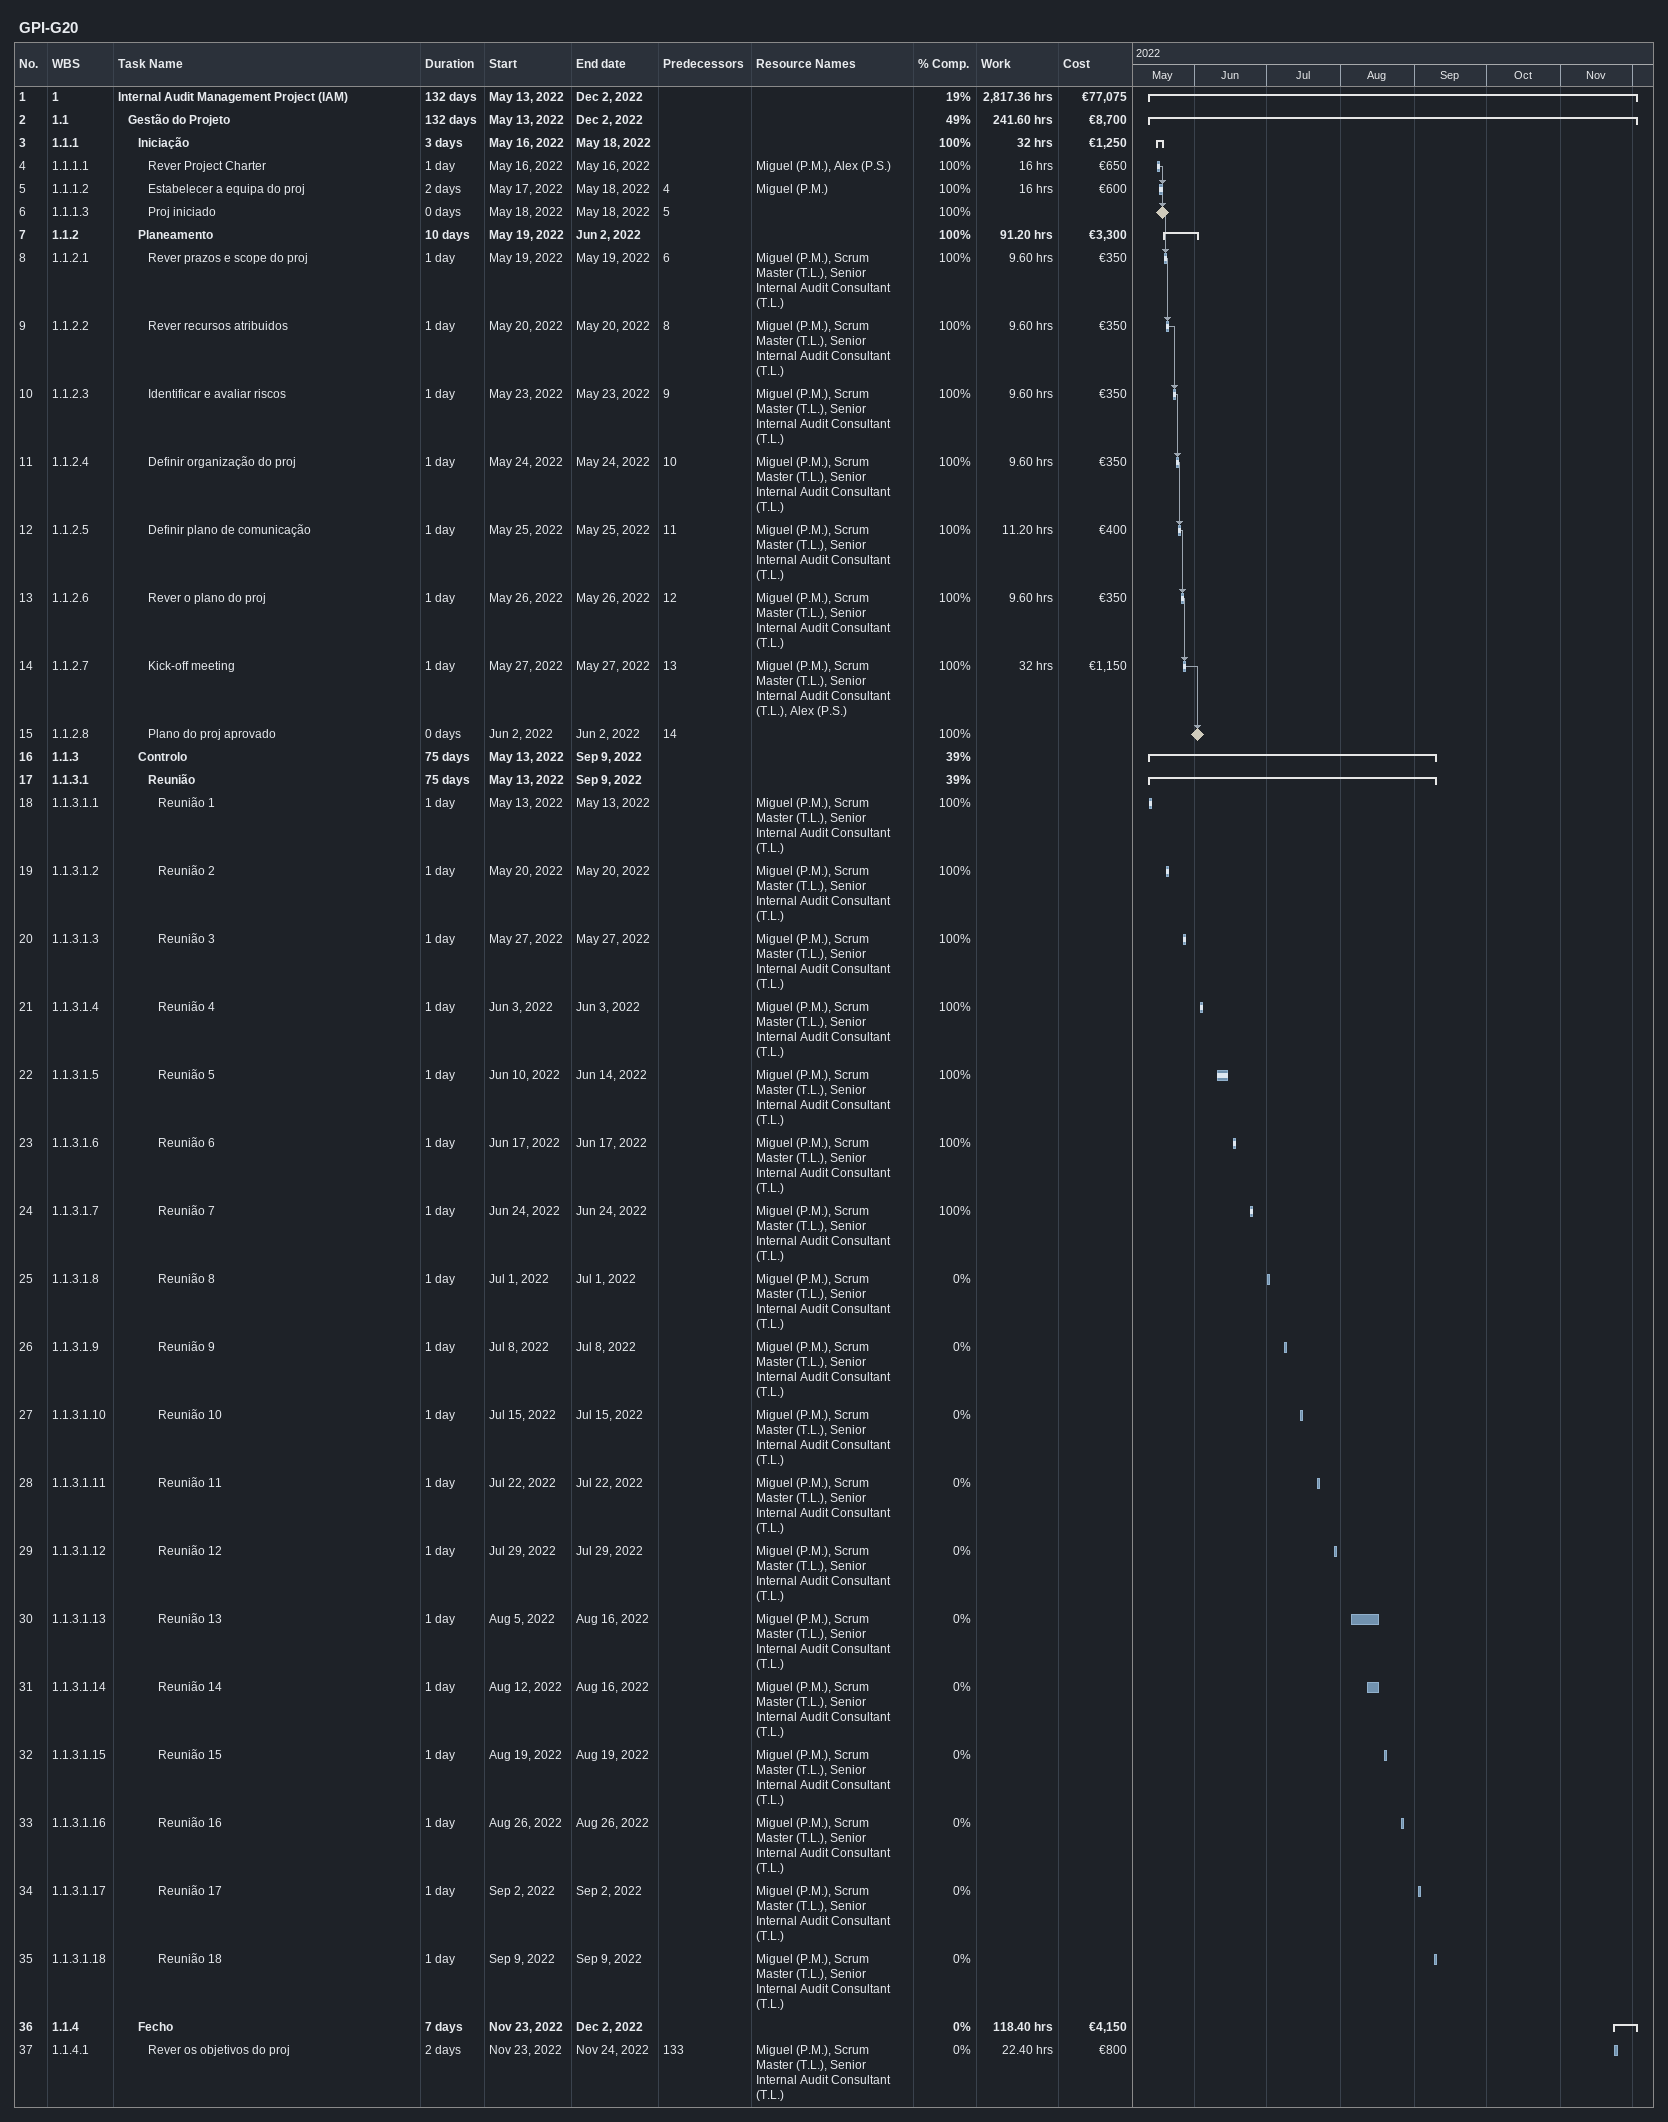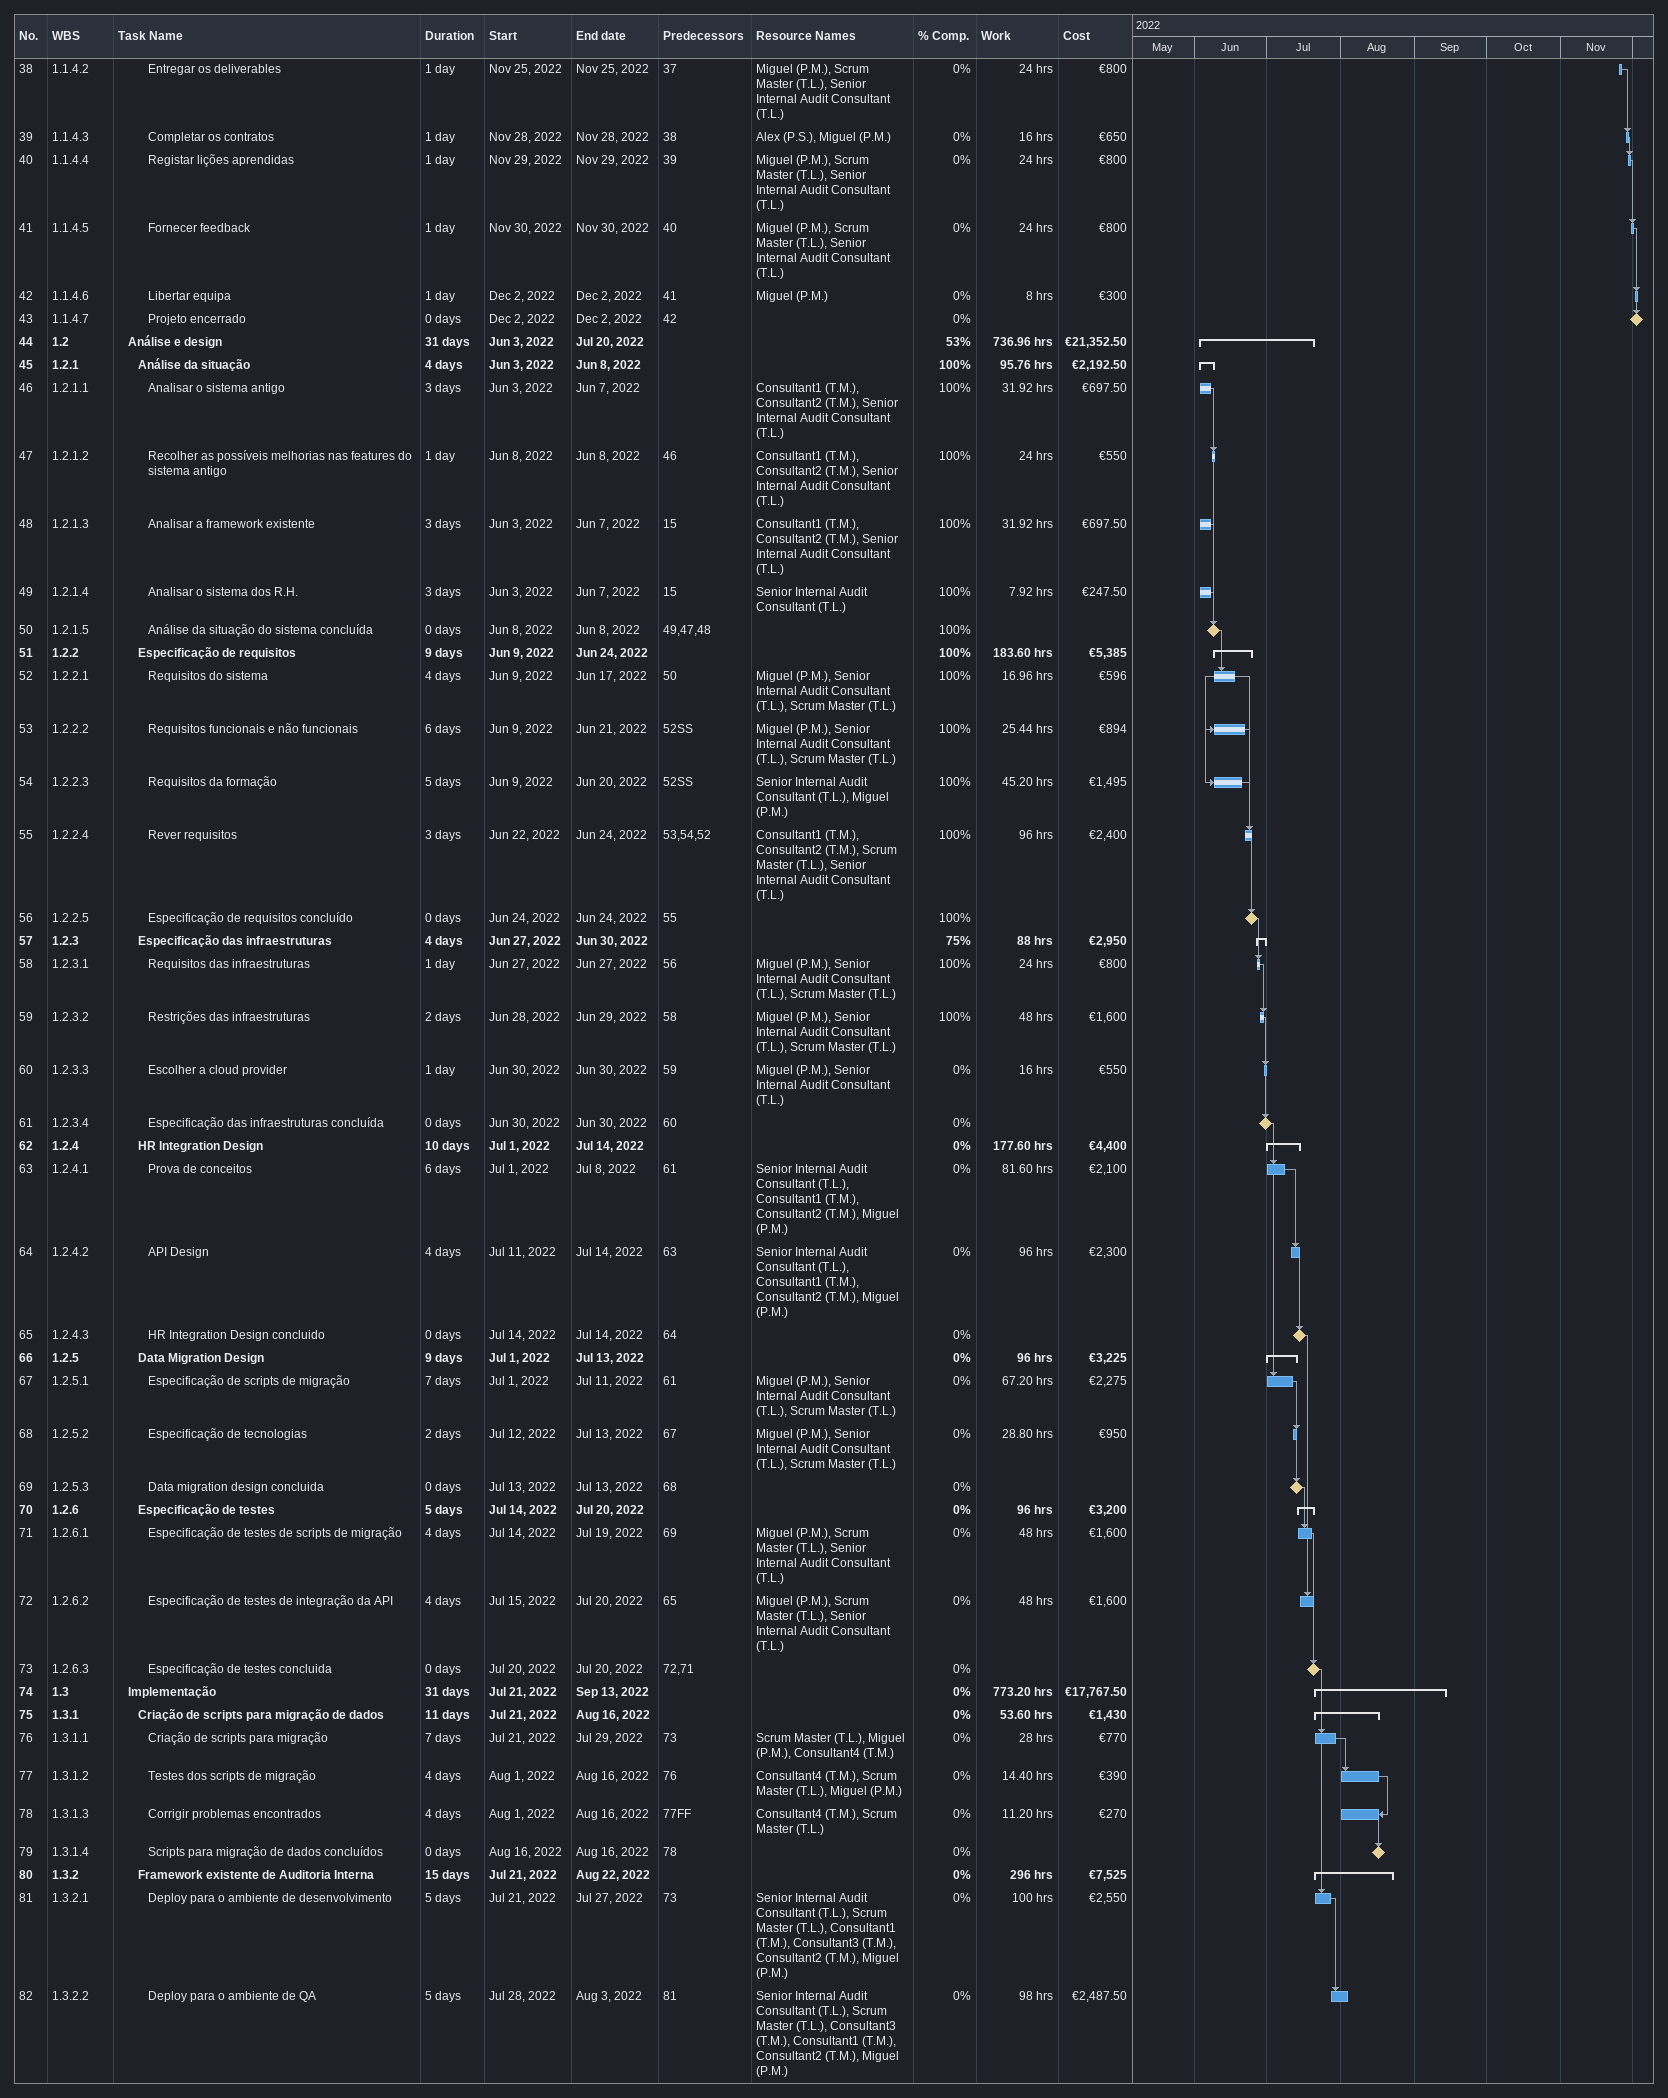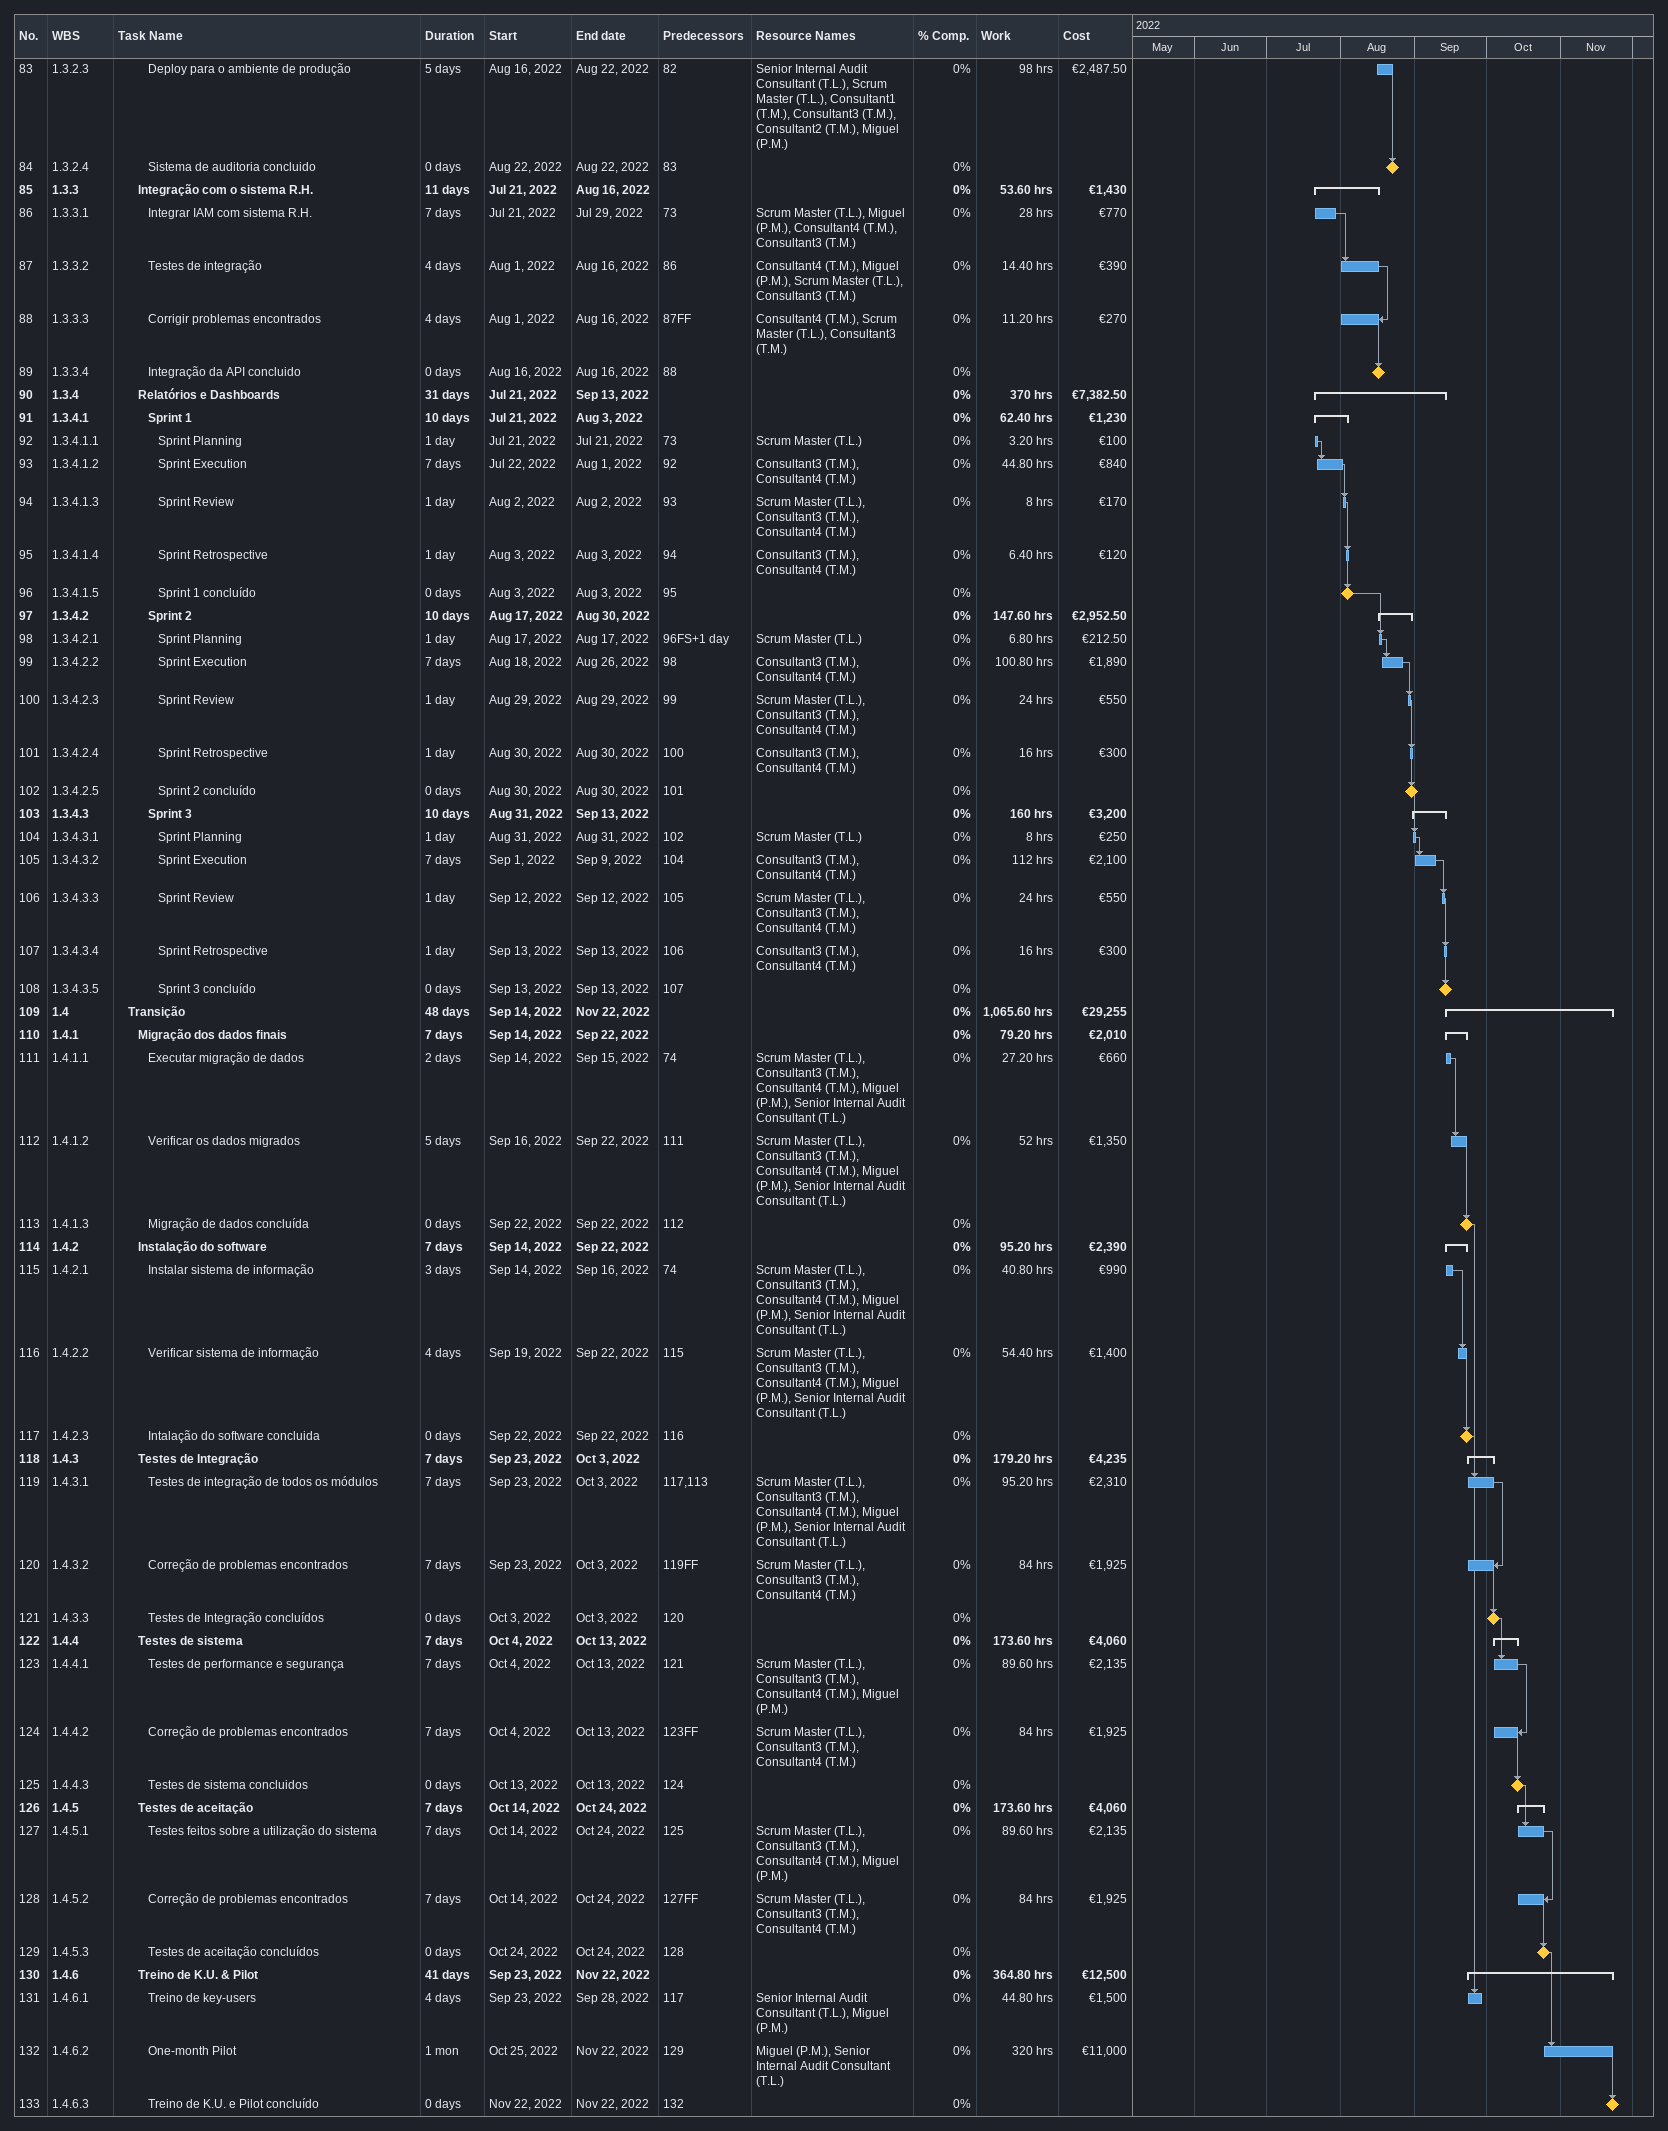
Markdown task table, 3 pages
GPI-G20

| ID | WBS | Task | Duration | Start | Finish | Predecessors | Resources | % complete | Work (h) | Cost (€) |
|---|---|---|---|---|---|---|---|---|---|---|
| 1 | 1 | **Internal Audit Management Project (IAM)** | 132d | 2022-05-13 | 2022-12-02 |  |  | 19 | 2817.36 | 77075 |
| 2 | 1.1 | **Gestão do Projeto** | 132d | 2022-05-13 | 2022-12-02 |  |  | 49 | 241.60 | 8700 |
| 3 | 1.1.1 | **Iniciação** | 3d | 2022-05-16 | 2022-05-18 |  |  | 100 | 32 | 1250 |
| 4 | 1.1.1.1 | Rever Project Charter | 1d | 2022-05-16 | 2022-05-16 |  | Miguel (P.M.), Alex (P.S.) | 100 | 16 | 650 |
| 5 | 1.1.1.2 | Estabelecer a equipa do proj | 2d | 2022-05-17 | 2022-05-18 | 4 | Miguel (P.M.) | 100 | 16 | 600 |
| 6 | 1.1.1.3 | Proj iniciado | 0d | 2022-05-18 | 2022-05-18 | 5 |  | 100 |  |  |
| 7 | 1.1.2 | **Planeamento** | 10d | 2022-05-19 | 2022-06-02 |  |  | 100 | 91.20 | 3300 |
| 8 | 1.1.2.1 | Rever prazos e scope do proj | 1d | 2022-05-19 | 2022-05-19 | 6 | Miguel (P.M.), Scrum Master (T.L.), Senior Internal Audit Consultant (T.L.) | 100 | 9.60 | 350 |
| 9 | 1.1.2.2 | Rever recursos atribuidos | 1d | 2022-05-20 | 2022-05-20 | 8 | Miguel (P.M.), Scrum Master (T.L.), Senior Internal Audit Consultant (T.L.) | 100 | 9.60 | 350 |
| 10 | 1.1.2.3 | Identificar e avaliar riscos | 1d | 2022-05-23 | 2022-05-23 | 9 | Miguel (P.M.), Scrum Master (T.L.), Senior Internal Audit Consultant (T.L.) | 100 | 9.60 | 350 |
| 11 | 1.1.2.4 | Definir organização do proj | 1d | 2022-05-24 | 2022-05-24 | 10 | Miguel (P.M.), Scrum Master (T.L.), Senior Internal Audit Consultant (T.L.) | 100 | 9.60 | 350 |
| 12 | 1.1.2.5 | Definir plano de comunicação | 1d | 2022-05-25 | 2022-05-25 | 11 | Miguel (P.M.), Scrum Master (T.L.), Senior Internal Audit Consultant (T.L.) | 100 | 11.20 | 400 |
| 13 | 1.1.2.6 | Rever o plano do proj | 1d | 2022-05-26 | 2022-05-26 | 12 | Miguel (P.M.), Scrum Master (T.L.), Senior Internal Audit Consultant (T.L.) | 100 | 9.60 | 350 |
| 14 | 1.1.2.7 | Kick-off meeting | 1d | 2022-05-27 | 2022-05-27 | 13 | Miguel (P.M.), Scrum Master (T.L.), Senior Internal Audit Consultant (T.L.), Alex (P.S.) | 100 | 32 | 1150 |
| 15 | 1.1.2.8 | Plano do proj aprovado | 0d | 2022-06-02 | 2022-06-02 | 14 |  | 100 |  |  |
| 16 | 1.1.3 | **Controlo** | 75d | 2022-05-13 | 2022-09-09 |  |  | 39 |  |  |
| 17 | 1.1.3.1 | **Reunião** | 75d | 2022-05-13 | 2022-09-09 |  |  | 39 |  |  |
| 18 | 1.1.3.1.1 | Reunião 1 | 1d | 2022-05-13 | 2022-05-13 |  | Miguel (P.M.), Scrum Master (T.L.), Senior Internal Audit Consultant (T.L.) | 100 |  |  |
| 19 | 1.1.3.1.2 | Reunião 2 | 1d | 2022-05-20 | 2022-05-20 |  | Miguel (P.M.), Scrum Master (T.L.), Senior Internal Audit Consultant (T.L.) | 100 |  |  |
| 20 | 1.1.3.1.3 | Reunião 3 | 1d | 2022-05-27 | 2022-05-27 |  | Miguel (P.M.), Scrum Master (T.L.), Senior Internal Audit Consultant (T.L.) | 100 |  |  |
| 21 | 1.1.3.1.4 | Reunião 4 | 1d | 2022-06-03 | 2022-06-03 |  | Miguel (P.M.), Scrum Master (T.L.), Senior Internal Audit Consultant (T.L.) | 100 |  |  |
| 22 | 1.1.3.1.5 | Reunião 5 | 1d | 2022-06-10 | 2022-06-14 |  | Miguel (P.M.), Scrum Master (T.L.), Senior Internal Audit Consultant (T.L.) | 100 |  |  |
| 23 | 1.1.3.1.6 | Reunião 6 | 1d | 2022-06-17 | 2022-06-17 |  | Miguel (P.M.), Scrum Master (T.L.), Senior Internal Audit Consultant (T.L.) | 100 |  |  |
| 24 | 1.1.3.1.7 | Reunião 7 | 1d | 2022-06-24 | 2022-06-24 |  | Miguel (P.M.), Scrum Master (T.L.), Senior Internal Audit Consultant (T.L.) | 100 |  |  |
| 25 | 1.1.3.1.8 | Reunião 8 | 1d | 2022-07-01 | 2022-07-01 |  | Miguel (P.M.), Scrum Master (T.L.), Senior Internal Audit Consultant (T.L.) | 0 |  |  |
| 26 | 1.1.3.1.9 | Reunião 9 | 1d | 2022-07-08 | 2022-07-08 |  | Miguel (P.M.), Scrum Master (T.L.), Senior Internal Audit Consultant (T.L.) | 0 |  |  |
| 27 | 1.1.3.1.10 | Reunião 10 | 1d | 2022-07-15 | 2022-07-15 |  | Miguel (P.M.), Scrum Master (T.L.), Senior Internal Audit Consultant (T.L.) | 0 |  |  |
| 28 | 1.1.3.1.11 | Reunião 11 | 1d | 2022-07-22 | 2022-07-22 |  | Miguel (P.M.), Scrum Master (T.L.), Senior Internal Audit Consultant (T.L.) | 0 |  |  |
| 29 | 1.1.3.1.12 | Reunião 12 | 1d | 2022-07-29 | 2022-07-29 |  | Miguel (P.M.), Scrum Master (T.L.), Senior Internal Audit Consultant (T.L.) | 0 |  |  |
| 30 | 1.1.3.1.13 | Reunião 13 | 1d | 2022-08-05 | 2022-08-16 |  | Miguel (P.M.), Scrum Master (T.L.), Senior Internal Audit Consultant (T.L.) | 0 |  |  |
| 31 | 1.1.3.1.14 | Reunião 14 | 1d | 2022-08-12 | 2022-08-16 |  | Miguel (P.M.), Scrum Master (T.L.), Senior Internal Audit Consultant (T.L.) | 0 |  |  |
| 32 | 1.1.3.1.15 | Reunião 15 | 1d | 2022-08-19 | 2022-08-19 |  | Miguel (P.M.), Scrum Master (T.L.), Senior Internal Audit Consultant (T.L.) | 0 |  |  |
| 33 | 1.1.3.1.16 | Reunião 16 | 1d | 2022-08-26 | 2022-08-26 |  | Miguel (P.M.), Scrum Master (T.L.), Senior Internal Audit Consultant (T.L.) | 0 |  |  |
| 34 | 1.1.3.1.17 | Reunião 17 | 1d | 2022-09-02 | 2022-09-02 |  | Miguel (P.M.), Scrum Master (T.L.), Senior Internal Audit Consultant (T.L.) | 0 |  |  |
| 35 | 1.1.3.1.18 | Reunião 18 | 1d | 2022-09-09 | 2022-09-09 |  | Miguel (P.M.), Scrum Master (T.L.), Senior Internal Audit Consultant (T.L.) | 0 |  |  |
| 36 | 1.1.4 | **Fecho** | 7d | 2022-11-23 | 2022-12-02 |  |  | 0 | 118.40 | 4150 |
| 37 | 1.1.4.1 | Rever os objetivos do proj | 2d | 2022-11-23 | 2022-11-24 | 133 | Miguel (P.M.), Scrum Master (T.L.), Senior Internal Audit Consultant (T.L.) | 0 | 22.40 | 800 |
| 38 | 1.1.4.2 | Entregar os deliverables | 1d | 2022-11-25 | 2022-11-25 | 37 | Miguel (P.M.), Scrum Master (T.L.), Senior Internal Audit Consultant (T.L.) | 0 | 24 | 800 |
| 39 | 1.1.4.3 | Completar os contratos | 1d | 2022-11-28 | 2022-11-28 | 38 | Alex (P.S.), Miguel (P.M.) | 0 | 16 | 650 |
| 40 | 1.1.4.4 | Registar lições aprendidas | 1d | 2022-11-29 | 2022-11-29 | 39 | Miguel (P.M.), Scrum Master (T.L.), Senior Internal Audit Consultant (T.L.) | 0 | 24 | 800 |
| 41 | 1.1.4.5 | Fornecer feedback | 1d | 2022-11-30 | 2022-11-30 | 40 | Miguel (P.M.), Scrum Master (T.L.), Senior Internal Audit Consultant (T.L.) | 0 | 24 | 800 |
| 42 | 1.1.4.6 | Libertar equipa | 1d | 2022-12-02 | 2022-12-02 | 41 | Miguel (P.M.) | 0 | 8 | 300 |
| 43 | 1.1.4.7 | Projeto encerrado | 0d | 2022-12-02 | 2022-12-02 | 42 |  | 0 |  |  |
| 44 | 1.2 | **Análise e design** | 31d | 2022-06-03 | 2022-07-20 |  |  | 53 | 736.96 | 21352.50 |
| 45 | 1.2.1 | **Análise da situação** | 4d | 2022-06-03 | 2022-06-08 |  |  | 100 | 95.76 | 2192.50 |
| 46 | 1.2.1.1 | Analisar o sistema antigo | 3d | 2022-06-03 | 2022-06-07 |  | Consultant1 (T.M.), Consultant2 (T.M.), Senior Internal Audit Consultant (T.L.) | 100 | 31.92 | 697.50 |
| 47 | 1.2.1.2 | Recolher as possíveis melhorias nas features do sistema antigo | 1d | 2022-06-08 | 2022-06-08 | 46 | Consultant1 (T.M.), Consultant2 (T.M.), Senior Internal Audit Consultant (T.L.) | 100 | 24 | 550 |
| 48 | 1.2.1.3 | Analisar a framework existente | 3d | 2022-06-03 | 2022-06-07 | 15 | Consultant1 (T.M.), Consultant2 (T.M.), Senior Internal Audit Consultant (T.L.) | 100 | 31.92 | 697.50 |
| 49 | 1.2.1.4 | Analisar o sistema dos R.H. | 3d | 2022-06-03 | 2022-06-07 | 15 | Senior Internal Audit Consultant (T.L.) | 100 | 7.92 | 247.50 |
| 50 | 1.2.1.5 | Análise da situação do sistema concluída | 0d | 2022-06-08 | 2022-06-08 | 49, 47, 48 |  | 100 |  |  |
| 51 | 1.2.2 | **Especificação de requisitos** | 9d | 2022-06-09 | 2022-06-24 |  |  | 100 | 183.60 | 5385 |
| 52 | 1.2.2.1 | Requisitos do sistema | 4d | 2022-06-09 | 2022-06-17 | 50 | Miguel (P.M.), Senior Internal Audit Consultant (T.L.), Scrum Master (T.L.) | 100 | 16.96 | 596 |
| 53 | 1.2.2.2 | Requisitos funcionais e não funcionais | 6d | 2022-06-09 | 2022-06-21 | 52SS | Miguel (P.M.), Senior Internal Audit Consultant (T.L.), Scrum Master (T.L.) | 100 | 25.44 | 894 |
| 54 | 1.2.2.3 | Requisitos da formação | 5d | 2022-06-09 | 2022-06-20 | 52SS | Senior Internal Audit Consultant (T.L.), Miguel (P.M.) | 100 | 45.20 | 1495 |
| 55 | 1.2.2.4 | Rever requisitos | 3d | 2022-06-22 | 2022-06-24 | 53, 54, 52 | Consultant1 (T.M.), Consultant2 (T.M.), Scrum Master (T.L.), Senior Internal Audit Consultant (T.L.) | 100 | 96 | 2400 |
| 56 | 1.2.2.5 | Especificação de requisitos concluído | 0d | 2022-06-24 | 2022-06-24 | 55 |  | 100 |  |  |
| 57 | 1.2.3 | **Especificação das infraestruturas** | 4d | 2022-06-27 | 2022-06-30 |  |  | 75 | 88 | 2950 |
| 58 | 1.2.3.1 | Requisitos das infraestruturas | 1d | 2022-06-27 | 2022-06-27 | 56 | Miguel (P.M.), Senior Internal Audit Consultant (T.L.), Scrum Master (T.L.) | 100 | 24 | 800 |
| 59 | 1.2.3.2 | Restrições das infraestruturas | 2d | 2022-06-28 | 2022-06-29 | 58 | Miguel (P.M.), Senior Internal Audit Consultant (T.L.), Scrum Master (T.L.) | 100 | 48 | 1600 |
| 60 | 1.2.3.3 | Escolher a cloud provider | 1d | 2022-06-30 | 2022-06-30 | 59 | Miguel (P.M.), Senior Internal Audit Consultant (T.L.) | 0 | 16 | 550 |
| 61 | 1.2.3.4 | Especificação das infraestruturas concluída | 0d | 2022-06-30 | 2022-06-30 | 60 |  | 0 |  |  |
| 62 | 1.2.4 | **HR Integration Design** | 10d | 2022-07-01 | 2022-07-14 |  |  | 0 | 177.60 | 4400 |
| 63 | 1.2.4.1 | Prova de conceitos | 6d | 2022-07-01 | 2022-07-08 | 61 | Senior Internal Audit Consultant (T.L.), Consultant1 (T.M.), Consultant2 (T.M.), Miguel (P.M.) | 0 | 81.60 | 2100 |
| 64 | 1.2.4.2 | API Design | 4d | 2022-07-11 | 2022-07-14 | 63 | Senior Internal Audit Consultant (T.L.), Consultant1 (T.M.), Consultant2 (T.M.), Miguel (P.M.) | 0 | 96 | 2300 |
| 65 | 1.2.4.3 | HR Integration Design concluido | 0d | 2022-07-14 | 2022-07-14 | 64 |  | 0 |  |  |
| 66 | 1.2.5 | **Data Migration Design** | 9d | 2022-07-01 | 2022-07-13 |  |  | 0 | 96 | 3225 |
| 67 | 1.2.5.1 | Especificação de scripts de migração | 7d | 2022-07-01 | 2022-07-11 | 61 | Miguel (P.M.), Senior Internal Audit Consultant (T.L.), Scrum Master (T.L.) | 0 | 67.20 | 2275 |
| 68 | 1.2.5.2 | Especificação de tecnologias | 2d | 2022-07-12 | 2022-07-13 | 67 | Miguel (P.M.), Senior Internal Audit Consultant (T.L.), Scrum Master (T.L.) | 0 | 28.80 | 950 |
| 69 | 1.2.5.3 | Data migration design concluida | 0d | 2022-07-13 | 2022-07-13 | 68 |  | 0 |  |  |
| 70 | 1.2.6 | **Especificação de testes** | 5d | 2022-07-14 | 2022-07-20 |  |  | 0 | 96 | 3200 |
| 71 | 1.2.6.1 | Especificação de testes de scripts de migração | 4d | 2022-07-14 | 2022-07-19 | 69 | Miguel (P.M.), Scrum Master (T.L.), Senior Internal Audit Consultant (T.L.) | 0 | 48 | 1600 |
| 72 | 1.2.6.2 | Especificação de testes de integração da API | 4d | 2022-07-15 | 2022-07-20 | 65 | Miguel (P.M.), Scrum Master (T.L.), Senior Internal Audit Consultant (T.L.) | 0 | 48 | 1600 |
| 73 | 1.2.6.3 | Especificação de testes concluida | 0d | 2022-07-20 | 2022-07-20 | 72, 71 |  | 0 |  |  |
| 74 | 1.3 | **Implementação** | 31d | 2022-07-21 | 2022-09-13 |  |  | 0 | 773.20 | 17767.50 |
| 75 | 1.3.1 | **Criação de scripts para migração de dados** | 11d | 2022-07-21 | 2022-08-16 |  |  | 0 | 53.60 | 1430 |
| 76 | 1.3.1.1 | Criação de scripts para migração | 7d | 2022-07-21 | 2022-07-29 | 73 | Scrum Master (T.L.), Miguel (P.M.), Consultant4 (T.M.) | 0 | 28 | 770 |
| 77 | 1.3.1.2 | Testes dos scripts de migração | 4d | 2022-08-01 | 2022-08-16 | 76 | Consultant4 (T.M.), Scrum Master (T.L.), Miguel (P.M.) | 0 | 14.40 | 390 |
| 78 | 1.3.1.3 | Corrigir problemas encontrados | 4d | 2022-08-01 | 2022-08-16 | 77FF | Consultant4 (T.M.), Scrum Master (T.L.) | 0 | 11.20 | 270 |
| 79 | 1.3.1.4 | Scripts para migração de dados concluídos | 0d | 2022-08-16 | 2022-08-16 | 78 |  | 0 |  |  |
| 80 | 1.3.2 | **Framework existente de Auditoria Interna** | 15d | 2022-07-21 | 2022-08-22 |  |  | 0 | 296 | 7525 |
| 81 | 1.3.2.1 | Deploy para o ambiente de desenvolvimento | 5d | 2022-07-21 | 2022-07-27 | 73 | Senior Internal Audit Consultant (T.L.), Scrum Master (T.L.), Consultant1 (T.M.), Consultant3 (T.M.), Consultant2 (T.M.), Miguel (P.M.) | 0 | 100 | 2550 |
| 82 | 1.3.2.2 | Deploy para o ambiente de QA | 5d | 2022-07-28 | 2022-08-03 | 81 | Senior Internal Audit Consultant (T.L.), Scrum Master (T.L.), Consultant3 (T.M.), Consultant1 (T.M.), Consultant2 (T.M.), Miguel (P.M.) | 0 | 98 | 2487.50 |
| 83 | 1.3.2.3 | Deploy para o ambiente de produção | 5d | 2022-08-16 | 2022-08-22 | 82 | Senior Internal Audit Consultant (T.L.), Scrum Master (T.L.), Consultant1 (T.M.), Consultant3 (T.M.), Consultant2 (T.M.), Miguel (P.M.) | 0 | 98 | 2487.50 |
| 84 | 1.3.2.4 | Sistema de auditoria concluido | 0d | 2022-08-22 | 2022-08-22 | 83 |  | 0 |  |  |
| 85 | 1.3.3 | **Integração com o sistema R.H.** | 11d | 2022-07-21 | 2022-08-16 |  |  | 0 | 53.60 | 1430 |
| 86 | 1.3.3.1 | Integrar IAM com sistema R.H. | 7d | 2022-07-21 | 2022-07-29 | 73 | Scrum Master (T.L.), Miguel (P.M.), Consultant4 (T.M.), Consultant3 (T.M.) | 0 | 28 | 770 |
| 87 | 1.3.3.2 | Testes de integração | 4d | 2022-08-01 | 2022-08-16 | 86 | Consultant4 (T.M.), Miguel (P.M.), Scrum Master (T.L.), Consultant3 (T.M.) | 0 | 14.40 | 390 |
| 88 | 1.3.3.3 | Corrigir problemas encontrados | 4d | 2022-08-01 | 2022-08-16 | 87FF | Consultant4 (T.M.), Scrum Master (T.L.), Consultant3 (T.M.) | 0 | 11.20 | 270 |
| 89 | 1.3.3.4 | Integração da API concluido | 0d | 2022-08-16 | 2022-08-16 | 88 |  | 0 |  |  |
| 90 | 1.3.4 | **Relatórios e Dashboards** | 31d | 2022-07-21 | 2022-09-13 |  |  | 0 | 370 | 7382.50 |
| 91 | 1.3.4.1 | **Sprint 1** | 10d | 2022-07-21 | 2022-08-03 |  |  | 0 | 62.40 | 1230 |
| 92 | 1.3.4.1.1 | Sprint Planning | 1d | 2022-07-21 | 2022-07-21 | 73 | Scrum Master (T.L.) | 0 | 3.20 | 100 |
| 93 | 1.3.4.1.2 | Sprint Execution | 7d | 2022-07-22 | 2022-08-01 | 92 | Consultant3 (T.M.), Consultant4 (T.M.) | 0 | 44.80 | 840 |
| 94 | 1.3.4.1.3 | Sprint Review | 1d | 2022-08-02 | 2022-08-02 | 93 | Scrum Master (T.L.), Consultant3 (T.M.), Consultant4 (T.M.) | 0 | 8 | 170 |
| 95 | 1.3.4.1.4 | Sprint Retrospective | 1d | 2022-08-03 | 2022-08-03 | 94 | Consultant3 (T.M.), Consultant4 (T.M.) | 0 | 6.40 | 120 |
| 96 | 1.3.4.1.5 | Sprint 1 concluído | 0d | 2022-08-03 | 2022-08-03 | 95 |  | 0 |  |  |
| 97 | 1.3.4.2 | **Sprint 2** | 10d | 2022-08-17 | 2022-08-30 |  |  | 0 | 147.60 | 2952.50 |
| 98 | 1.3.4.2.1 | Sprint Planning | 1d | 2022-08-17 | 2022-08-17 | 96FS+1d | Scrum Master (T.L.) | 0 | 6.80 | 212.50 |
| 99 | 1.3.4.2.2 | Sprint Execution | 7d | 2022-08-18 | 2022-08-26 | 98 | Consultant3 (T.M.), Consultant4 (T.M.) | 0 | 100.80 | 1890 |
| 100 | 1.3.4.2.3 | Sprint Review | 1d | 2022-08-29 | 2022-08-29 | 99 | Scrum Master (T.L.), Consultant3 (T.M.), Consultant4 (T.M.) | 0 | 24 | 550 |
| 101 | 1.3.4.2.4 | Sprint Retrospective | 1d | 2022-08-30 | 2022-08-30 | 100 | Consultant3 (T.M.), Consultant4 (T.M.) | 0 | 16 | 300 |
| 102 | 1.3.4.2.5 | Sprint 2 concluído | 0d | 2022-08-30 | 2022-08-30 | 101 |  | 0 |  |  |
| 103 | 1.3.4.3 | **Sprint 3** | 10d | 2022-08-31 | 2022-09-13 |  |  | 0 | 160 | 3200 |
| 104 | 1.3.4.3.1 | Sprint Planning | 1d | 2022-08-31 | 2022-08-31 | 102 | Scrum Master (T.L.) | 0 | 8 | 250 |
| 105 | 1.3.4.3.2 | Sprint Execution | 7d | 2022-09-01 | 2022-09-09 | 104 | Consultant3 (T.M.), Consultant4 (T.M.) | 0 | 112 | 2100 |
| 106 | 1.3.4.3.3 | Sprint Review | 1d | 2022-09-12 | 2022-09-12 | 105 | Scrum Master (T.L.), Consultant3 (T.M.), Consultant4 (T.M.) | 0 | 24 | 550 |
| 107 | 1.3.4.3.4 | Sprint Retrospective | 1d | 2022-09-13 | 2022-09-13 | 106 | Consultant3 (T.M.), Consultant4 (T.M.) | 0 | 16 | 300 |
| 108 | 1.3.4.3.5 | Sprint 3 concluído | 0d | 2022-09-13 | 2022-09-13 | 107 |  | 0 |  |  |
| 109 | 1.4 | **Transição** | 48d | 2022-09-14 | 2022-11-22 |  |  | 0 | 1065.60 | 29255 |
| 110 | 1.4.1 | **Migração dos dados finais** | 7d | 2022-09-14 | 2022-09-22 |  |  | 0 | 79.20 | 2010 |
| 111 | 1.4.1.1 | Executar migração de dados | 2d | 2022-09-14 | 2022-09-15 | 74 | Scrum Master (T.L.), Consultant3 (T.M.), Consultant4 (T.M.), Miguel (P.M.), Senior Internal Audit Consultant (T.L.) | 0 | 27.20 | 660 |
| 112 | 1.4.1.2 | Verificar os dados migrados | 5d | 2022-09-16 | 2022-09-22 | 111 | Scrum Master (T.L.), Consultant3 (T.M.), Consultant4 (T.M.), Miguel (P.M.), Senior Internal Audit Consultant (T.L.) | 0 | 52 | 1350 |
| 113 | 1.4.1.3 | Migração de dados concluída | 0d | 2022-09-22 | 2022-09-22 | 112 |  | 0 |  |  |
| 114 | 1.4.2 | **Instalação do software** | 7d | 2022-09-14 | 2022-09-22 |  |  | 0 | 95.20 | 2390 |
| 115 | 1.4.2.1 | Instalar sistema de informação | 3d | 2022-09-14 | 2022-09-16 | 74 | Scrum Master (T.L.), Consultant3 (T.M.), Consultant4 (T.M.), Miguel (P.M.), Senior Internal Audit Consultant (T.L.) | 0 | 40.80 | 990 |
| 116 | 1.4.2.2 | Verificar sistema de informação | 4d | 2022-09-19 | 2022-09-22 | 115 | Scrum Master (T.L.), Consultant3 (T.M.), Consultant4 (T.M.), Miguel (P.M.), Senior Internal Audit Consultant (T.L.) | 0 | 54.40 | 1400 |
| 117 | 1.4.2.3 | Intalação do software concluida | 0d | 2022-09-22 | 2022-09-22 | 116 |  | 0 |  |  |
| 118 | 1.4.3 | **Testes de Integração** | 7d | 2022-09-23 | 2022-10-03 |  |  | 0 | 179.20 | 4235 |
| 119 | 1.4.3.1 | Testes de integração de todos os módulos | 7d | 2022-09-23 | 2022-10-03 | 117, 113 | Scrum Master (T.L.), Consultant3 (T.M.), Consultant4 (T.M.), Miguel (P.M.), Senior Internal Audit Consultant (T.L.) | 0 | 95.20 | 2310 |
| 120 | 1.4.3.2 | Correção de problemas encontrados | 7d | 2022-09-23 | 2022-10-03 | 119FF | Scrum Master (T.L.), Consultant3 (T.M.), Consultant4 (T.M.) | 0 | 84 | 1925 |
| 121 | 1.4.3.3 | Testes de Integração concluídos | 0d | 2022-10-03 | 2022-10-03 | 120 |  | 0 |  |  |
| 122 | 1.4.4 | **Testes de sistema** | 7d | 2022-10-04 | 2022-10-13 |  |  | 0 | 173.60 | 4060 |
| 123 | 1.4.4.1 | Testes de performance e segurança | 7d | 2022-10-04 | 2022-10-13 | 121 | Scrum Master (T.L.), Consultant3 (T.M.), Consultant4 (T.M.), Miguel (P.M.) | 0 | 89.60 | 2135 |
| 124 | 1.4.4.2 | Correção de problemas encontrados | 7d | 2022-10-04 | 2022-10-13 | 123FF | Scrum Master (T.L.), Consultant3 (T.M.), Consultant4 (T.M.) | 0 | 84 | 1925 |
| 125 | 1.4.4.3 | Testes de sistema concluidos | 0d | 2022-10-13 | 2022-10-13 | 124 |  | 0 |  |  |
| 126 | 1.4.5 | **Testes de aceitação** | 7d | 2022-10-14 | 2022-10-24 |  |  | 0 | 173.60 | 4060 |
| 127 | 1.4.5.1 | Testes feitos sobre a utilização do sistema | 7d | 2022-10-14 | 2022-10-24 | 125 | Scrum Master (T.L.), Consultant3 (T.M.), Consultant4 (T.M.), Miguel (P.M.) | 0 | 89.60 | 2135 |
| 128 | 1.4.5.2 | Correção de problemas encontrados | 7d | 2022-10-14 | 2022-10-24 | 127FF | Scrum Master (T.L.), Consultant3 (T.M.), Consultant4 (T.M.) | 0 | 84 | 1925 |
| 129 | 1.4.5.3 | Testes de aceitação concluídos | 0d | 2022-10-24 | 2022-10-24 | 128 |  | 0 |  |  |
| 130 | 1.4.6 | **Treino de K.U. & Pilot** | 41d | 2022-09-23 | 2022-11-22 |  |  | 0 | 364.80 | 12500 |
| 131 | 1.4.6.1 | Treino de key-users | 4d | 2022-09-23 | 2022-09-28 | 117 | Senior Internal Audit Consultant (T.L.), Miguel (P.M.) | 0 | 44.80 | 1500 |
| 132 | 1.4.6.2 | One-month Pilot | 1mo | 2022-10-25 | 2022-11-22 | 129 | Miguel (P.M.), Senior Internal Audit Consultant (T.L.) | 0 | 320 | 11000 |
| 133 | 1.4.6.3 | Treino de K.U. e Pilot concluído | 0d | 2022-11-22 | 2022-11-22 | 132 |  | 0 |  |  |
